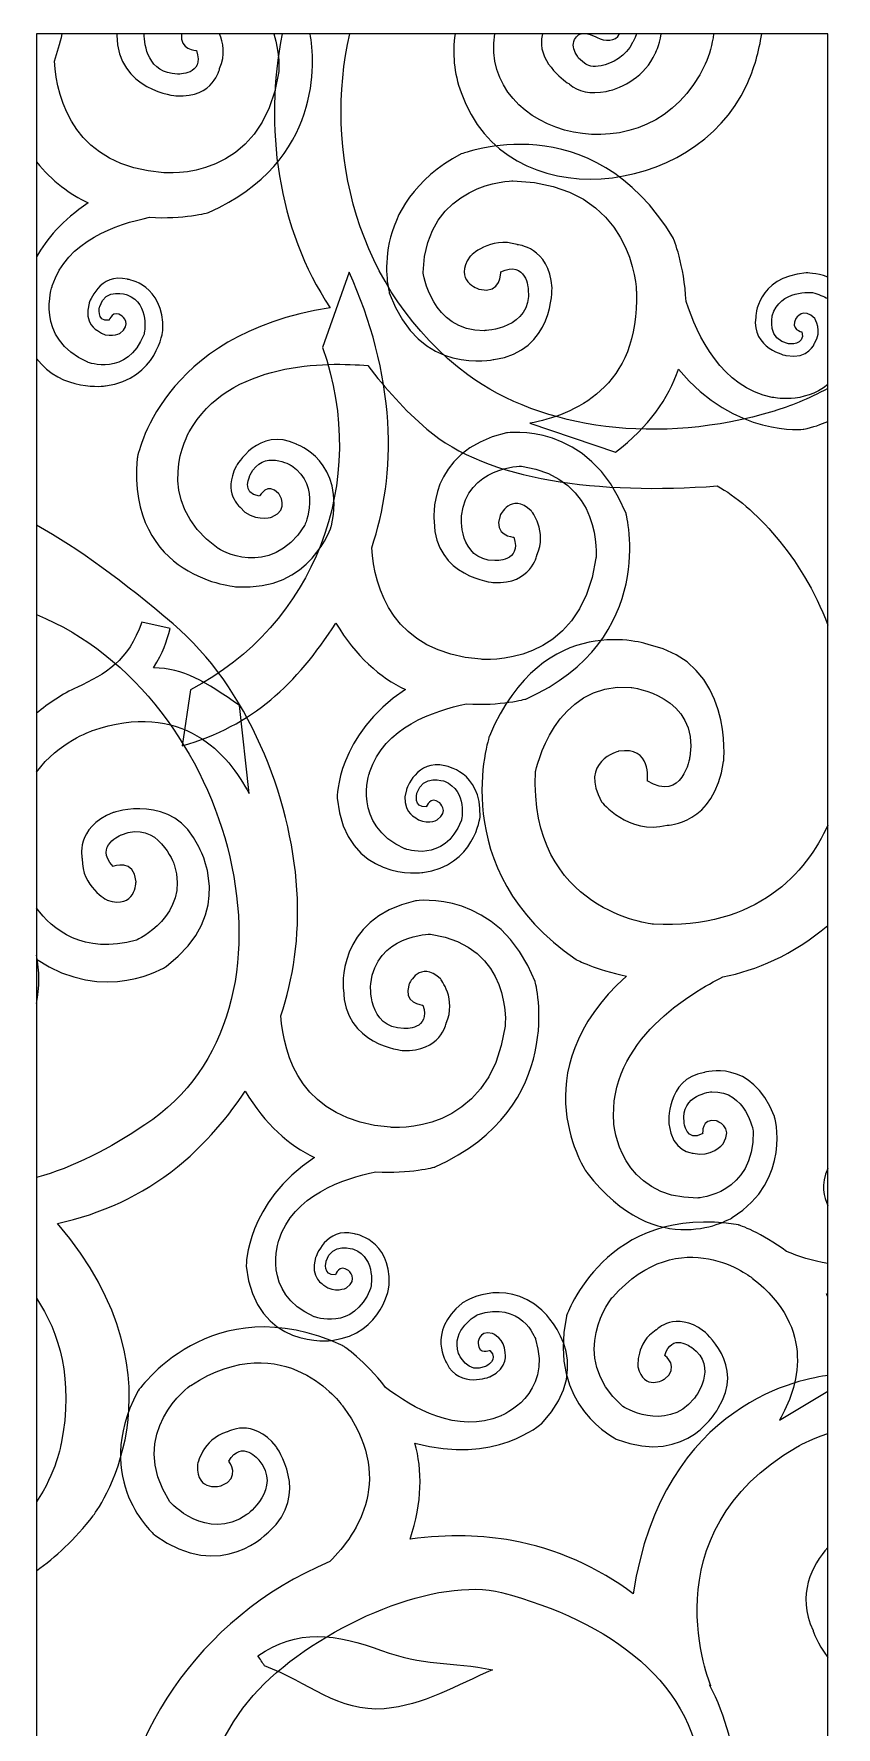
# Model space of a CAD drawing. Header units: centimetres. Extents: x -13.3 to -8.2, y -8.8 to 8.8.
# Drawn here: x -13.27 to -8.17, y -1.97 to 8.82 of the extents above; entities that cross this region are included whole.
import ezdxf

# ---------------------------------------------------------------- set-up
doc = ezdxf.new("R2010")
doc.units = ezdxf.units.CM
doc.header["$MEASUREMENT"] = 0
doc.layers.add('layer 1', color=7, linetype='Continuous')

msp = doc.modelspace()

# ---------------------------------------------------------------- linework, layer by layer
at = {"layer": 'layer 1', "color": 250}
for points, knots in [([(-13.09335, 8.82076), (-13.10764, 8.76066), (-13.12428, 8.70257), (-13.14289, 8.6464), (-13.14289, 8.6464), (-13.12472, 8.3917), (-13.0132, 7.97849), (-12.44618, 7.9357), (-12.44618, 7.9357), (-12.44618, 7.9357), (-11.81515, 7.87192), (-11.71518, 8.58045), (-11.71518, 8.58045), (-11.71518, 8.58045), (-11.70391, 8.69328), (-11.74673, 8.82076), (-11.74673, 8.82076), (-11.74673, 8.82076), (-11.51468, 8.82076), (-11.51468, 8.82076), (-11.51468, 8.82076), (-11.48495, 8.65001), (-11.42885, 8.01277), (-12.16105, 7.68294), (-12.16105, 7.68294), (-12.16105, 7.68294), (-12.324, 7.63801), (-12.53867, 7.6521), (-12.53867, 7.6521), (-12.7467, 7.60818), (-13.06438, 7.50412), (-13.15667, 7.21456), (-13.15667, 7.21456), (-13.15667, 7.21456), (-13.27391, 6.87964), (-12.93121, 6.72856), (-12.93121, 6.72856), (-12.93121, 6.72856), (-12.68179, 6.63203), (-12.57232, 6.90757), (-12.57232, 6.90757), (-12.57232, 6.90757), (-12.52859, 7.09803), (-12.68011, 7.15882), (-12.68011, 7.15882), (-12.68011, 7.15882), (-12.81962, 7.20683), (-12.85485, 7.08278), (-12.85485, 7.08278), (-12.85485, 7.08278), (-12.8807, 6.98693), (-12.79465, 6.99656), (-12.79465, 6.99656), (-12.79465, 6.99656), (-12.77201, 7.06726), (-12.71273, 7.02309), (-12.71273, 7.02309), (-12.71273, 7.02309), (-12.6458, 6.96909), (-12.72591, 6.91264), (-12.72591, 6.91264), (-12.72591, 6.91264), (-12.80384, 6.87421), (-12.86941, 6.9307), (-12.86941, 6.9307), (-12.86941, 6.9307), (-12.9608, 6.97452), (-12.92218, 7.10508), (-12.92218, 7.10508), (-12.92218, 7.10508), (-12.85574, 7.30369), (-12.6773, 7.25685), (-12.6773, 7.25685), (-12.6773, 7.25685), (-12.44383, 7.22623), (-12.45264, 6.9326), (-12.45264, 6.9326), (-12.45264, 6.9326), (-12.48657, 6.62235), (-12.81823, 6.57772), (-12.81823, 6.57772), (-12.81823, 6.57772), (-13.09689, 6.53905), (-13.25777, 6.75302), (-13.25777, 6.75302), (-13.25777, 6.75302), (-13.25777, 7.39957), (-13.25777, 7.39957), (-13.25777, 7.39957), (-13.19403, 7.51223), (-13.09197, 7.63576), (-12.92847, 7.74321), (-12.92847, 7.74321), (-13.04415, 7.79812), (-13.15681, 7.88287), (-13.25777, 8.00516), (-13.25777, 8.00516), (-13.25777, 8.00516), (-13.25777, 8.82076), (-13.25777, 8.82076), (-13.25777, 8.82076), (-13.25777, 8.82076), (-13.09335, 8.82076), (-13.09335, 8.82076)], [0, 0, 0, 0, 0.03703704, 0.03703704, 0.03703704, 0.03703704, 0.07407407, 0.07407407, 0.07407407, 0.07407407, 0.11111111, 0.11111111, 0.11111111, 0.11111111, 0.14814815, 0.14814815, 0.14814815, 0.14814815, 0.18518519, 0.18518519, 0.18518519, 0.18518519, 0.22222222, 0.22222222, 0.22222222, 0.22222222, 0.25925926, 0.25925926, 0.25925926, 0.25925926, 0.2962963, 0.2962963, 0.2962963, 0.2962963, 0.33333333, 0.33333333, 0.33333333, 0.33333333, 0.37037037, 0.37037037, 0.37037037, 0.37037037, 0.40740741, 0.40740741, 0.40740741, 0.40740741, 0.44444444, 0.44444444, 0.44444444, 0.44444444, 0.48148148, 0.48148148, 0.48148148, 0.48148148, 0.51851852, 0.51851852, 0.51851852, 0.51851852, 0.55555556, 0.55555556, 0.55555556, 0.55555556, 0.59259259, 0.59259259, 0.59259259, 0.59259259, 0.62962963, 0.62962963, 0.62962963, 0.62962963, 0.66666667, 0.66666667, 0.66666667, 0.66666667, 0.7037037, 0.7037037, 0.7037037, 0.7037037, 0.74074074, 0.74074074, 0.74074074, 0.74074074, 0.77777778, 0.77777778, 0.77777778, 0.77777778, 0.81481481, 0.81481481, 0.81481481, 0.81481481, 0.85185185, 0.85185185, 0.85185185, 0.85185185, 0.88888889, 0.88888889, 0.88888889, 0.88888889, 0.92592593, 0.92592593, 0.92592593, 0.92592593, 1, 1, 1, 1]), ([(-12.57165, 8.82076), (-12.57027, 8.74924), (-12.54815, 8.56775), (-12.35953, 8.5646), (-12.35953, 8.5646), (-12.35953, 8.5646), (-12.18513, 8.55529), (-12.23852, 8.71397), (-12.23852, 8.71397), (-12.23852, 8.71397), (-12.35143, 8.72093), (-12.33416, 8.82076), (-12.33416, 8.82076), (-12.33416, 8.82076), (-12.09208, 8.82076), (-12.09208, 8.82076), (-12.09208, 8.82076), (-12.06939, 8.76831), (-12.05071, 8.68729), (-12.09103, 8.59958), (-12.09103, 8.59958), (-12.09103, 8.59958), (-12.12499, 8.41349), (-12.36672, 8.42508), (-12.36672, 8.42508), (-12.36672, 8.42508), (-12.74205, 8.45823), (-12.7452, 8.81311), (-12.7452, 8.81311), (-12.7452, 8.81311), (-12.74553, 8.81578), (-12.74589, 8.82076), (-12.74589, 8.82076), (-12.74589, 8.82076), (-12.57165, 8.82076), (-12.57165, 8.82076)], [0, 0, 0, 0, 0.1, 0.1, 0.1, 0.1, 0.2, 0.2, 0.2, 0.2, 0.3, 0.3, 0.3, 0.3, 0.4, 0.4, 0.4, 0.4, 0.5, 0.5, 0.5, 0.5, 0.6, 0.6, 0.6, 0.6, 0.7, 0.7, 0.7, 0.7, 0.8, 0.8, 0.8, 0.8, 1, 1, 1, 1]), ([(-8.2175, 5.05349), (-8.38579, 5.49535), (-8.69184, 5.81324), (-8.92266, 5.94053), (-8.92266, 5.94053), (-9.67489, 5.88583), (-10.38256, 5.97092), (-10.77164, 6.30212), (-10.77164, 6.30212), (-10.91246, 6.42245), (-11.03429, 6.56044), (-11.14835, 6.70731), (-11.14835, 6.70731), (-11.4023, 6.72977), (-12.03573, 6.73822), (-12.28488, 6.28492), (-12.28488, 6.28492), (-12.28488, 6.28492), (-12.5365, 5.85264), (-12.10025, 5.54199), (-12.10025, 5.54199), (-12.10025, 5.54199), (-11.7768, 5.33474), (-11.55006, 5.68766), (-11.55006, 5.68766), (-11.55006, 5.68766), (-11.4384, 5.94019), (-11.63378, 6.07014), (-11.63378, 6.07014), (-11.63378, 6.07014), (-11.81494, 6.17916), (-11.89597, 6.01215), (-11.89597, 6.01215), (-11.89597, 6.01215), (-11.96045, 5.88928), (-11.8365, 5.87615), (-11.8365, 5.87615), (-11.8365, 5.87615), (-11.78546, 5.97), (-11.71612, 5.8918), (-11.71612, 5.8918), (-11.71612, 5.8918), (-11.63683, 5.79301), (-11.76117, 5.74074), (-11.76117, 5.74074), (-11.76117, 5.74074), (-11.884, 5.70752), (-11.96043, 5.80473), (-11.96043, 5.80473), (-11.96043, 5.80473), (-12.07485, 5.89619), (-11.98577, 6.06582), (-11.98577, 6.06582), (-11.98577, 6.06582), (-11.83964, 6.32402), (-11.60209, 6.20646), (-11.60209, 6.20646), (-11.60209, 6.20646), (-11.28644, 6.09603), (-11.37931, 5.68573), (-11.37931, 5.68573), (-11.37931, 5.68573), (-11.50768, 5.26585), (-11.9814, 5.29777), (-11.9814, 5.29777), (-11.9814, 5.29777), (-12.68308, 5.34668), (-12.61553, 6.11817), (-12.61553, 6.11817), (-12.61553, 6.11817), (-12.47631, 6.90867), (-11.38771, 7.07582), (-11.38771, 7.07582), (-11.72309, 7.57929), (-11.81096, 8.23241), (-11.692, 8.82076), (-11.692, 8.82076), (-11.692, 8.82076), (-11.26147, 8.82076), (-11.26147, 8.82076), (-11.26147, 8.82076), (-11.4314, 8.09373), (-11.22914, 7.18679), (-10.51176, 6.64831), (-10.51176, 6.64831), (-10.03566, 6.30153), (-9.29404, 6.1962), (-8.56079, 6.41698), (-8.56079, 6.41698), (-8.46269, 6.44589), (-8.34495, 6.49432), (-8.2175, 6.56197), (-8.2175, 6.56197), (-8.2175, 6.56197), (-8.2175, 5.05349), (-8.2175, 5.05349)], [0, 0, 0, 0, 0.04, 0.04, 0.04, 0.04, 0.08, 0.08, 0.08, 0.08, 0.12, 0.12, 0.12, 0.12, 0.16, 0.16, 0.16, 0.16, 0.2, 0.2, 0.2, 0.2, 0.24, 0.24, 0.24, 0.24, 0.28, 0.28, 0.28, 0.28, 0.32, 0.32, 0.32, 0.32, 0.36, 0.36, 0.36, 0.36, 0.4, 0.4, 0.4, 0.4, 0.44, 0.44, 0.44, 0.44, 0.48, 0.48, 0.48, 0.48, 0.52, 0.52, 0.52, 0.52, 0.56, 0.56, 0.56, 0.56, 0.6, 0.6, 0.6, 0.6, 0.64, 0.64, 0.64, 0.64, 0.68, 0.68, 0.68, 0.68, 0.72, 0.72, 0.72, 0.72, 0.76, 0.76, 0.76, 0.76, 0.8, 0.8, 0.8, 0.8, 0.84, 0.84, 0.84, 0.84, 0.88, 0.88, 0.88, 0.88, 0.92, 0.92, 0.92, 0.92, 1, 1, 1, 1]), ([(-8.63946, 8.82076), (-8.65568, 8.71002), (-8.68759, 8.5993), (-8.73671, 8.49111), (-8.73671, 8.49111), (-9.0629, 7.7777), (-10.26907, 7.63677), (-10.55366, 8.44701), (-10.55366, 8.44701), (-10.59967, 8.57102), (-10.6098, 8.69885), (-10.59163, 8.82076), (-10.59163, 8.82076), (-10.59163, 8.82076), (-10.3386, 8.82076), (-10.3386, 8.82076), (-10.3386, 8.82076), (-10.44492, 8.16769), (-9.34595, 7.86833), (-8.99979, 8.62744), (-8.99979, 8.62744), (-8.97212, 8.68836), (-8.95438, 8.75348), (-8.94547, 8.82076), (-8.94547, 8.82076), (-8.94547, 8.82076), (-8.63946, 8.82076), (-8.63946, 8.82076)], [0, 0, 0, 0, 0.125, 0.125, 0.125, 0.125, 0.25, 0.25, 0.25, 0.25, 0.375, 0.375, 0.375, 0.375, 0.5, 0.5, 0.5, 0.5, 0.625, 0.625, 0.625, 0.625, 0.75, 0.75, 0.75, 0.75, 1, 1, 1, 1]), ([(-9.27861, 8.82076), (-9.2921, 8.74204), (-9.31754, 8.6954), (-9.31754, 8.6954), (-9.31754, 8.6954), (-9.3826, 8.55146), (-9.52104, 8.47662), (-9.63039, 8.45415), (-9.63039, 8.45415), (-9.72872, 8.43441), (-9.81178, 8.45135), (-9.86252, 8.50052), (-9.86252, 8.50052), (-9.88525, 8.51197), (-10.05286, 8.63013), (-10.04244, 8.77921), (-10.04244, 8.77921), (-10.04139, 8.79359), (-10.03894, 8.80743), (-10.03512, 8.82076), (-10.03512, 8.82076), (-10.03512, 8.82076), (-9.78876, 8.82076), (-9.78876, 8.82076), (-9.78876, 8.82076), (-9.8123, 8.81515), (-9.83134, 8.79734), (-9.83803, 8.75851), (-9.83803, 8.75851), (-9.84406, 8.73189), (-9.82594, 8.6987), (-9.80532, 8.66659), (-9.80532, 8.66659), (-9.80532, 8.66659), (-9.7673, 8.63416), (-9.7673, 8.63416), (-9.7673, 8.63416), (-9.74816, 8.61634), (-9.71465, 8.60683), (-9.66173, 8.61752), (-9.66173, 8.61752), (-9.59427, 8.63126), (-9.50108, 8.679), (-9.46247, 8.76475), (-9.46247, 8.76475), (-9.46247, 8.76475), (-9.44882, 8.78594), (-9.43704, 8.82076), (-9.43704, 8.82076), (-9.43704, 8.82076), (-9.27861, 8.82076), (-9.27861, 8.82076)], [0, 0, 0, 0, 0.07142857, 0.07142857, 0.07142857, 0.07142857, 0.14285714, 0.14285714, 0.14285714, 0.14285714, 0.21428571, 0.21428571, 0.21428571, 0.21428571, 0.28571429, 0.28571429, 0.28571429, 0.28571429, 0.35714286, 0.35714286, 0.35714286, 0.35714286, 0.42857143, 0.42857143, 0.42857143, 0.42857143, 0.5, 0.5, 0.5, 0.5, 0.57142857, 0.57142857, 0.57142857, 0.57142857, 0.64285714, 0.64285714, 0.64285714, 0.64285714, 0.71428571, 0.71428571, 0.71428571, 0.71428571, 0.78571429, 0.78571429, 0.78571429, 0.78571429, 0.85714286, 0.85714286, 0.85714286, 0.85714286, 1, 1, 1, 1]), ([(-9.54413, 8.82076), (-9.56654, 8.76906), (-9.64091, 8.7729), (-9.68625, 8.7977), (-9.68625, 8.7977), (-9.7042, 8.80721), (-9.72666, 8.8167), (-9.74884, 8.82076), (-9.74884, 8.82076), (-9.74884, 8.82076), (-9.54413, 8.82076), (-9.54413, 8.82076)], [0, 0, 0, 0, 0.25, 0.25, 0.25, 0.25, 0.5, 0.5, 0.5, 0.5, 1, 1, 1, 1]), ([(-10.11527, 6.33956), (-9.84337, 6.39111), (-9.41254, 6.56308), (-9.43771, 7.17887), (-9.43771, 7.17887), (-9.43771, 7.17887), (-9.44831, 7.86621), (-10.22362, 7.88482), (-10.22362, 7.88482), (-10.22362, 7.88482), (-10.77825, 7.87572), (-10.79527, 7.3006), (-10.79527, 7.3006), (-10.79527, 7.3006), (-10.74625, 6.92619), (-10.40555, 6.92964), (-10.40555, 6.92964), (-10.40555, 6.92964), (-10.10032, 6.93967), (-10.12563, 7.19315), (-10.12563, 7.19315), (-10.12563, 7.19315), (-10.13751, 7.38207), (-10.30162, 7.30465), (-10.30162, 7.30465), (-10.30162, 7.30465), (-10.2936, 7.15827), (-10.43839, 7.19351), (-10.43839, 7.19351), (-10.43839, 7.19351), (-10.60952, 7.24702), (-10.49597, 7.40387), (-10.49597, 7.40387), (-10.49597, 7.40387), (-10.36809, 7.5335), (-10.197, 7.47781), (-10.197, 7.47781), (-10.197, 7.47781), (-9.9924, 7.46463), (-9.97452, 7.20294), (-9.97452, 7.20294), (-9.97452, 7.20294), (-9.96306, 6.79472), (-10.34471, 6.74674), (-10.34471, 6.74674), (-10.34471, 6.74674), (-10.81891, 6.63193), (-11.01112, 7.17086), (-11.01112, 7.17086), (-11.01112, 7.17086), (-11.16302, 7.7296), (-10.5527, 8.05548), (-10.5527, 8.05548), (-10.5527, 8.05548), (-9.72061, 8.3849), (-9.20142, 7.51757), (-9.20142, 7.51757), (-9.20142, 7.51757), (-9.13258, 7.34779), (-9.12078, 7.11492), (-9.12078, 7.11492), (-9.04737, 6.89649), (-8.89544, 6.56757), (-8.57212, 6.50459), (-8.57212, 6.50459), (-8.57212, 6.50459), (-8.37203, 6.45978), (-8.2175, 6.58659), (-8.2175, 6.58659), (-8.2175, 6.58659), (-8.2175, 6.35198), (-8.2175, 6.35198), (-8.2175, 6.35198), (-8.26199, 6.33205), (-8.31272, 6.31509), (-8.37077, 6.30214), (-8.37077, 6.30214), (-8.37077, 6.30214), (-8.80482, 6.24827), (-9.1699, 6.68384), (-9.1699, 6.68384), (-9.23197, 6.50086), (-9.35701, 6.31693), (-9.57041, 6.15465), (-9.57041, 6.15465), (-9.57041, 6.15465), (-10.11527, 6.33956), (-10.11527, 6.33956)], [0, 0, 0, 0, 0.04347826, 0.04347826, 0.04347826, 0.04347826, 0.08695652, 0.08695652, 0.08695652, 0.08695652, 0.13043478, 0.13043478, 0.13043478, 0.13043478, 0.17391304, 0.17391304, 0.17391304, 0.17391304, 0.2173913, 0.2173913, 0.2173913, 0.2173913, 0.26086957, 0.26086957, 0.26086957, 0.26086957, 0.30434783, 0.30434783, 0.30434783, 0.30434783, 0.34782609, 0.34782609, 0.34782609, 0.34782609, 0.39130435, 0.39130435, 0.39130435, 0.39130435, 0.43478261, 0.43478261, 0.43478261, 0.43478261, 0.47826087, 0.47826087, 0.47826087, 0.47826087, 0.52173913, 0.52173913, 0.52173913, 0.52173913, 0.56521739, 0.56521739, 0.56521739, 0.56521739, 0.60869565, 0.60869565, 0.60869565, 0.60869565, 0.65217391, 0.65217391, 0.65217391, 0.65217391, 0.69565217, 0.69565217, 0.69565217, 0.69565217, 0.73913043, 0.73913043, 0.73913043, 0.73913043, 0.7826087, 0.7826087, 0.7826087, 0.7826087, 0.82608696, 0.82608696, 0.82608696, 0.82608696, 0.86956522, 0.86956522, 0.86956522, 0.86956522, 0.91304348, 0.91304348, 0.91304348, 0.91304348, 1, 1, 1, 1]), ([(-12.27708, 4.64136), (-11.4874, 5.05313), (-11.13433, 5.96612), (-11.43524, 6.82288), (-11.43524, 6.82288), (-11.43524, 6.82288), (-11.26737, 7.30285), (-11.26737, 7.30285), (-11.26737, 7.30285), (-11.12489, 6.99509), (-11.04057, 6.65918), (-11.02092, 6.34951), (-11.02092, 6.34951), (-11.00211, 6.04443), (-11.04565, 5.77905), (-11.1227, 5.54644), (-11.1227, 5.54644), (-11.10453, 5.29174), (-10.993, 4.87853), (-10.42598, 4.83574), (-10.42598, 4.83574), (-10.42598, 4.83574), (-9.79495, 4.77196), (-9.69499, 5.48049), (-9.69499, 5.48049), (-9.69499, 5.48049), (-9.64401, 5.98974), (-10.16925, 6.06683), (-10.16925, 6.06683), (-10.16925, 6.06683), (-10.51761, 6.06195), (-10.55089, 5.74935), (-10.55089, 5.74935), (-10.55089, 5.74935), (-10.57434, 5.46856), (-10.33933, 5.46465), (-10.33933, 5.46465), (-10.33933, 5.46465), (-10.16493, 5.45533), (-10.21833, 5.61401), (-10.21833, 5.61401), (-10.21833, 5.61401), (-10.35333, 5.62231), (-10.30556, 5.75123), (-10.30556, 5.75123), (-10.30556, 5.75123), (-10.23822, 5.90234), (-10.10662, 5.7815), (-10.10662, 5.7815), (-10.10662, 5.7815), (-10.0015, 5.65045), (-10.07083, 5.49962), (-10.07083, 5.49962), (-10.07083, 5.49962), (-10.10479, 5.31353), (-10.34652, 5.32512), (-10.34652, 5.32512), (-10.34652, 5.32512), (-10.72185, 5.35827), (-10.72501, 5.71316), (-10.72501, 5.71316), (-10.72501, 5.71316), (-10.77952, 6.16001), (-10.26507, 6.27852), (-10.26507, 6.27852), (-10.26507, 6.27852), (-9.73678, 6.35798), (-9.5034, 5.76381), (-9.5034, 5.76381), (-9.5034, 5.76381), (-9.29048, 4.96604), (-10.14085, 4.58298), (-10.14085, 4.58298), (-10.14085, 4.58298), (-10.30381, 4.53805), (-10.51847, 4.55214), (-10.51847, 4.55214), (-10.7265, 4.50822), (-11.04418, 4.40416), (-11.13647, 4.1146), (-11.13647, 4.1146), (-11.13647, 4.1146), (-11.25371, 3.77968), (-10.91102, 3.6286), (-10.91102, 3.6286), (-10.91102, 3.6286), (-10.66159, 3.53207), (-10.55212, 3.80761), (-10.55212, 3.80761), (-10.55212, 3.80761), (-10.50839, 3.99807), (-10.65991, 4.05886), (-10.65991, 4.05886), (-10.65991, 4.05886), (-10.79942, 4.10687), (-10.83465, 3.98283), (-10.83465, 3.98283), (-10.83465, 3.98283), (-10.8605, 3.88697), (-10.77446, 3.8966), (-10.77446, 3.8966), (-10.77446, 3.8966), (-10.75181, 3.9673), (-10.69253, 3.92313), (-10.69253, 3.92313), (-10.69253, 3.92313), (-10.6256, 3.86913), (-10.70571, 3.81268), (-10.70571, 3.81268), (-10.70571, 3.81268), (-10.78364, 3.77425), (-10.84921, 3.83074), (-10.84921, 3.83074), (-10.84921, 3.83074), (-10.94061, 3.87456), (-10.90198, 4.00512), (-10.90198, 4.00512), (-10.90198, 4.00512), (-10.83555, 4.20373), (-10.6571, 4.15689), (-10.6571, 4.15689), (-10.6571, 4.15689), (-10.42364, 4.12628), (-10.43245, 3.83265), (-10.43245, 3.83265), (-10.43245, 3.83265), (-10.46637, 3.52239), (-10.79804, 3.47776), (-10.79804, 3.47776), (-10.79804, 3.47776), (-11.28732, 3.40975), (-11.34353, 3.95172), (-11.34353, 3.95172), (-11.34353, 3.95172), (-11.34648, 4.35526), (-10.90828, 4.64325), (-10.90828, 4.64325), (-11.06932, 4.71971), (-11.22451, 4.85396), (-11.35042, 5.06688), (-11.35042, 5.06688), (-11.60499, 4.67572), (-11.87667, 4.41498), (-12.32871, 4.28482), (-12.32871, 4.28482), (-12.32871, 4.28482), (-12.27708, 4.64136), (-12.27708, 4.64136)], [0, 0, 0, 0, 0.02631579, 0.02631579, 0.02631579, 0.02631579, 0.05263158, 0.05263158, 0.05263158, 0.05263158, 0.07894737, 0.07894737, 0.07894737, 0.07894737, 0.10526316, 0.10526316, 0.10526316, 0.10526316, 0.13157895, 0.13157895, 0.13157895, 0.13157895, 0.15789474, 0.15789474, 0.15789474, 0.15789474, 0.18421053, 0.18421053, 0.18421053, 0.18421053, 0.21052632, 0.21052632, 0.21052632, 0.21052632, 0.23684211, 0.23684211, 0.23684211, 0.23684211, 0.26315789, 0.26315789, 0.26315789, 0.26315789, 0.28947368, 0.28947368, 0.28947368, 0.28947368, 0.31578947, 0.31578947, 0.31578947, 0.31578947, 0.34210526, 0.34210526, 0.34210526, 0.34210526, 0.36842105, 0.36842105, 0.36842105, 0.36842105, 0.39473684, 0.39473684, 0.39473684, 0.39473684, 0.42105263, 0.42105263, 0.42105263, 0.42105263, 0.44736842, 0.44736842, 0.44736842, 0.44736842, 0.47368421, 0.47368421, 0.47368421, 0.47368421, 0.5, 0.5, 0.5, 0.5, 0.52631579, 0.52631579, 0.52631579, 0.52631579, 0.55263158, 0.55263158, 0.55263158, 0.55263158, 0.57894737, 0.57894737, 0.57894737, 0.57894737, 0.60526316, 0.60526316, 0.60526316, 0.60526316, 0.63157895, 0.63157895, 0.63157895, 0.63157895, 0.65789474, 0.65789474, 0.65789474, 0.65789474, 0.68421053, 0.68421053, 0.68421053, 0.68421053, 0.71052632, 0.71052632, 0.71052632, 0.71052632, 0.73684211, 0.73684211, 0.73684211, 0.73684211, 0.76315789, 0.76315789, 0.76315789, 0.76315789, 0.78947368, 0.78947368, 0.78947368, 0.78947368, 0.81578947, 0.81578947, 0.81578947, 0.81578947, 0.84210526, 0.84210526, 0.84210526, 0.84210526, 0.86842105, 0.86842105, 0.86842105, 0.86842105, 0.89473684, 0.89473684, 0.89473684, 0.89473684, 0.92105263, 0.92105263, 0.92105263, 0.92105263, 0.94736842, 0.94736842, 0.94736842, 0.94736842, 1, 1, 1, 1]), ([(-8.2175, 7.13366), (-8.24484, 7.14888), (-8.27706, 7.16204), (-8.31504, 7.17222), (-8.31504, 7.17222), (-8.31504, 7.17222), (-8.52558, 7.19538), (-8.57199, 7.02463), (-8.57199, 7.02463), (-8.57199, 7.02463), (-8.60614, 6.86841), (-8.46818, 6.84606), (-8.46818, 6.84606), (-8.46818, 6.84606), (-8.36174, 6.83027), (-8.38291, 6.9217), (-8.38291, 6.9217), (-8.38291, 6.9217), (-8.46187, 6.93719), (-8.42176, 7.00655), (-8.42176, 7.00655), (-8.42176, 7.00655), (-8.37204, 7.0854), (-8.3012, 7.00624), (-8.3012, 7.00624), (-8.3012, 7.00624), (-8.25005, 6.92718), (-8.30263, 6.84949), (-8.30263, 6.84949), (-8.30263, 6.84949), (-8.33831, 6.7456), (-8.48373, 6.77078), (-8.48373, 6.77078), (-8.48373, 6.77078), (-8.70588, 6.81735), (-8.67787, 7.01533), (-8.67787, 7.01533), (-8.67787, 7.01533), (-8.67424, 7.27051), (-8.35703, 7.29791), (-8.35703, 7.29791), (-8.35703, 7.29791), (-8.29525, 7.29833), (-8.2175, 7.27142), (-8.2175, 7.27142), (-8.2175, 7.27142), (-8.2175, 7.13366), (-8.2175, 7.13366)], [0, 0, 0, 0, 0.07692308, 0.07692308, 0.07692308, 0.07692308, 0.15384615, 0.15384615, 0.15384615, 0.15384615, 0.23076923, 0.23076923, 0.23076923, 0.23076923, 0.30769231, 0.30769231, 0.30769231, 0.30769231, 0.38461538, 0.38461538, 0.38461538, 0.38461538, 0.46153846, 0.46153846, 0.46153846, 0.46153846, 0.53846154, 0.53846154, 0.53846154, 0.53846154, 0.61538462, 0.61538462, 0.61538462, 0.61538462, 0.69230769, 0.69230769, 0.69230769, 0.69230769, 0.76923077, 0.76923077, 0.76923077, 0.76923077, 0.84615385, 0.84615385, 0.84615385, 0.84615385, 1, 1, 1, 1]), ([(-13.25777, -0.53267), (-13.13168, -0.34739), (-13.09982, -0.16116), (-13.09982, -0.16116), (-13.09982, -0.16116), (-13.01991, 0.24771), (-13.11189, 0.54888), (-13.25777, 0.76557), (-13.25777, 0.76557), (-13.25777, 0.76557), (-13.25777, 1.53341), (-13.25777, 1.53341), (-13.25777, 1.53341), (-13.02298, 1.5997), (-12.78781, 1.71858), (-12.56736, 1.86963), (-12.56736, 1.86963), (-11.46075, 2.59479), (-12.00211, 4.61227), (-13.25777, 5.12131), (-13.25777, 5.12131), (-13.25777, 5.12131), (-13.25777, 5.68978), (-13.25777, 5.68978), (-13.25777, 5.68978), (-12.98817, 5.54215), (-12.70528, 5.33026), (-12.38624, 5.06095), (-12.38624, 5.06095), (-11.91466, 4.65857), (-11.63693, 3.96457), (-11.59906, 3.36799), (-11.59906, 3.36799), (-11.58025, 3.06291), (-11.62379, 2.79753), (-11.70084, 2.56491), (-11.70084, 2.56491), (-11.68267, 2.31022), (-11.57114, 1.89701), (-11.00412, 1.85422), (-11.00412, 1.85422), (-11.00412, 1.85422), (-10.37309, 1.79044), (-10.27313, 2.49897), (-10.27313, 2.49897), (-10.27313, 2.49897), (-10.22216, 3.00822), (-10.74739, 3.08531), (-10.74739, 3.08531), (-10.74739, 3.08531), (-11.09575, 3.08043), (-11.12903, 2.76783), (-11.12903, 2.76783), (-11.12903, 2.76783), (-11.15248, 2.48703), (-10.91747, 2.48312), (-10.91747, 2.48312), (-10.91747, 2.48312), (-10.74308, 2.47381), (-10.79647, 2.63249), (-10.79647, 2.63249), (-10.79647, 2.63249), (-10.93147, 2.64079), (-10.8837, 2.76971), (-10.8837, 2.76971), (-10.8837, 2.76971), (-10.81636, 2.92081), (-10.68476, 2.79998), (-10.68476, 2.79998), (-10.68476, 2.79998), (-10.57964, 2.66893), (-10.64897, 2.51809), (-10.64897, 2.51809), (-10.64897, 2.51809), (-10.68293, 2.332), (-10.92466, 2.3436), (-10.92466, 2.3436), (-10.92466, 2.3436), (-11.29999, 2.37675), (-11.30315, 2.73163), (-11.30315, 2.73163), (-11.30315, 2.73163), (-11.35766, 3.17848), (-10.84321, 3.297), (-10.84321, 3.297), (-10.84321, 3.297), (-10.31492, 3.37645), (-10.08154, 2.78229), (-10.08154, 2.78229), (-10.08154, 2.78229), (-9.86863, 1.98452), (-10.719, 1.60146), (-10.719, 1.60146), (-10.719, 1.60146), (-10.88195, 1.55653), (-11.09662, 1.57062), (-11.09662, 1.57062), (-11.30464, 1.5267), (-11.62232, 1.42264), (-11.71461, 1.13308), (-11.71461, 1.13308), (-11.71461, 1.13308), (-11.83185, 0.79816), (-11.48916, 0.64708), (-11.48916, 0.64708), (-11.48916, 0.64708), (-11.23974, 0.55054), (-11.13027, 0.82609), (-11.13027, 0.82609), (-11.13027, 0.82609), (-11.08653, 1.01655), (-11.23805, 1.07734), (-11.23805, 1.07734), (-11.23805, 1.07734), (-11.37756, 1.12534), (-11.41279, 1.0013), (-11.41279, 1.0013), (-11.41279, 1.0013), (-11.43865, 0.90545), (-11.3526, 0.91507), (-11.3526, 0.91507), (-11.3526, 0.91507), (-11.32995, 0.98577), (-11.27068, 0.9416), (-11.27068, 0.9416), (-11.27068, 0.9416), (-11.20374, 0.88761), (-11.28385, 0.83115), (-11.28385, 0.83115), (-11.28385, 0.83115), (-11.36178, 0.79273), (-11.42735, 0.84922), (-11.42735, 0.84922), (-11.42735, 0.84922), (-11.51875, 0.89303), (-11.48012, 1.0236), (-11.48012, 1.0236), (-11.48012, 1.0236), (-11.41369, 1.22221), (-11.23524, 1.17537), (-11.23524, 1.17537), (-11.23524, 1.17537), (-11.00178, 1.14475), (-11.01059, 0.85112), (-11.01059, 0.85112), (-11.01059, 0.85112), (-11.04452, 0.54087), (-11.37618, 0.49624), (-11.37618, 0.49624), (-11.37618, 0.49624), (-11.86546, 0.42823), (-11.92168, 0.9702), (-11.92168, 0.9702), (-11.92168, 0.9702), (-11.92463, 1.37374), (-11.48642, 1.66173), (-11.48642, 1.66173), (-11.64747, 1.73818), (-11.80266, 1.87244), (-11.92856, 2.08536), (-11.92856, 2.08536), (-12.06359, 1.87789), (-12.21929, 1.71536), (-12.36019, 1.60205), (-12.36019, 1.60205), (-12.58525, 1.42086), (-12.84935, 1.30023), (-13.12286, 1.24176), (-13.12286, 1.24176), (-12.25061, 0.21422), (-12.89603, -0.62027), (-12.89603, -0.62027), (-12.89603, -0.62027), (-13.01508, -0.77284), (-13.13687, -0.8871), (-13.25777, -0.97149), (-13.25777, -0.97149), (-13.25777, -0.97149), (-13.25777, -0.53267), (-13.25777, -0.53267)], [0, 0, 0, 0, 0.02173913, 0.02173913, 0.02173913, 0.02173913, 0.04347826, 0.04347826, 0.04347826, 0.04347826, 0.06521739, 0.06521739, 0.06521739, 0.06521739, 0.08695652, 0.08695652, 0.08695652, 0.08695652, 0.10869565, 0.10869565, 0.10869565, 0.10869565, 0.13043478, 0.13043478, 0.13043478, 0.13043478, 0.15217391, 0.15217391, 0.15217391, 0.15217391, 0.17391304, 0.17391304, 0.17391304, 0.17391304, 0.19565217, 0.19565217, 0.19565217, 0.19565217, 0.2173913, 0.2173913, 0.2173913, 0.2173913, 0.23913043, 0.23913043, 0.23913043, 0.23913043, 0.26086957, 0.26086957, 0.26086957, 0.26086957, 0.2826087, 0.2826087, 0.2826087, 0.2826087, 0.30434783, 0.30434783, 0.30434783, 0.30434783, 0.32608696, 0.32608696, 0.32608696, 0.32608696, 0.34782609, 0.34782609, 0.34782609, 0.34782609, 0.36956522, 0.36956522, 0.36956522, 0.36956522, 0.39130435, 0.39130435, 0.39130435, 0.39130435, 0.41304348, 0.41304348, 0.41304348, 0.41304348, 0.43478261, 0.43478261, 0.43478261, 0.43478261, 0.45652174, 0.45652174, 0.45652174, 0.45652174, 0.47826087, 0.47826087, 0.47826087, 0.47826087, 0.5, 0.5, 0.5, 0.5, 0.52173913, 0.52173913, 0.52173913, 0.52173913, 0.54347826, 0.54347826, 0.54347826, 0.54347826, 0.56521739, 0.56521739, 0.56521739, 0.56521739, 0.58695652, 0.58695652, 0.58695652, 0.58695652, 0.60869565, 0.60869565, 0.60869565, 0.60869565, 0.63043478, 0.63043478, 0.63043478, 0.63043478, 0.65217391, 0.65217391, 0.65217391, 0.65217391, 0.67391304, 0.67391304, 0.67391304, 0.67391304, 0.69565217, 0.69565217, 0.69565217, 0.69565217, 0.7173913, 0.7173913, 0.7173913, 0.7173913, 0.73913043, 0.73913043, 0.73913043, 0.73913043, 0.76086957, 0.76086957, 0.76086957, 0.76086957, 0.7826087, 0.7826087, 0.7826087, 0.7826087, 0.80434783, 0.80434783, 0.80434783, 0.80434783, 0.82608696, 0.82608696, 0.82608696, 0.82608696, 0.84782609, 0.84782609, 0.84782609, 0.84782609, 0.86956522, 0.86956522, 0.86956522, 0.86956522, 0.89130435, 0.89130435, 0.89130435, 0.89130435, 0.91304348, 0.91304348, 0.91304348, 0.91304348, 0.93478261, 0.93478261, 0.93478261, 0.93478261, 0.95652174, 0.95652174, 0.95652174, 0.95652174, 1, 1, 1, 1]), ([(-11.90358, 3.98089), (-12.03342, 4.2253), (-12.32536, 4.58578), (-12.90602, 4.37922), (-12.90602, 4.37922), (-12.90602, 4.37922), (-13.11458, 4.3109), (-13.25777, 4.11693), (-13.25777, 4.11693), (-13.25777, 4.11693), (-13.25777, 4.49193), (-13.25777, 4.49193), (-13.25777, 4.49193), (-13.18064, 4.55725), (-13.09334, 4.61361), (-12.99718, 4.65845), (-12.99718, 4.65845), (-12.81845, 4.74179), (-12.67131, 4.8257), (-12.58717, 5.07341), (-12.58717, 5.07341), (-12.58717, 5.07341), (-12.40523, 5.03304), (-12.40523, 5.03304), (-12.40523, 5.03304), (-12.43297, 4.94147), (-12.447, 4.8836), (-12.51262, 4.78173), (-12.51262, 4.78173), (-12.31947, 4.77668), (-12.1838, 4.6971), (-11.96555, 4.5414), (-11.96555, 4.5414), (-11.96555, 4.5414), (-11.90358, 3.98089), (-11.90358, 3.98089)], [0, 0, 0, 0, 0.1, 0.1, 0.1, 0.1, 0.2, 0.2, 0.2, 0.2, 0.3, 0.3, 0.3, 0.3, 0.4, 0.4, 0.4, 0.4, 0.5, 0.5, 0.5, 0.5, 0.6, 0.6, 0.6, 0.6, 0.7, 0.7, 0.7, 0.7, 0.8, 0.8, 0.8, 0.8, 1, 1, 1, 1]), ([(-8.2175, 3.13988), (-8.44401, 2.95021), (-8.67454, 2.85373), (-8.88732, 2.81235), (-8.88732, 2.81235), (-9.07389, 2.71935), (-9.62453, 2.40532), (-9.5805, 1.88007), (-9.5805, 1.88007), (-9.5805, 1.88007), (-9.54903, 1.39923), (-9.04574, 1.40345), (-9.04574, 1.40345), (-9.04574, 1.40345), (-8.68624, 1.42487), (-8.69312, 1.82914), (-8.69312, 1.82914), (-8.69312, 1.82914), (-8.73844, 2.08886), (-8.95764, 2.08039), (-8.95764, 2.08039), (-8.95764, 2.08039), (-9.15729, 2.0644), (-9.13403, 1.88675), (-9.13403, 1.88675), (-9.13403, 1.88675), (-9.11865, 1.7547), (-9.0152, 1.81384), (-9.0152, 1.81384), (-9.0152, 1.81384), (-9.02596, 1.91522), (-8.92816, 1.89447), (-8.92816, 1.89447), (-8.92816, 1.89447), (-8.81502, 1.86208), (-8.88522, 1.74858), (-8.88522, 1.74858), (-8.88522, 1.74858), (-8.96496, 1.65822), (-9.07581, 1.68965), (-9.07581, 1.68965), (-9.07581, 1.68965), (-9.21273, 1.69392), (-9.23031, 1.87725), (-9.23031, 1.87725), (-9.23031, 1.87725), (-9.25206, 2.16162), (-9.00467, 2.2041), (-9.00467, 2.2041), (-9.00467, 2.2041), (-8.70114, 2.29755), (-8.55886, 1.92403), (-8.55886, 1.92403), (-8.55886, 1.92403), (-8.43955, 1.52258), (-8.82697, 1.27882), (-8.82697, 1.27882), (-8.82697, 1.27882), (-9.30374, 0.9799), (-9.75245, 1.5657), (-9.75245, 1.5657), (-9.75245, 1.5657), (-10.1889, 2.20044), (-9.50029, 2.8173), (-9.50029, 2.8173), (-9.69653, 2.85911), (-9.82102, 2.92287), (-9.82102, 2.92287), (-9.82102, 2.92287), (-10.66201, 3.49813), (-10.37351, 4.34634), (-10.37351, 4.34634), (-10.37351, 4.34634), (-10.02958, 5.16271), (-9.3614, 4.93044), (-9.3614, 4.93044), (-9.3614, 4.93044), (-8.81595, 4.81535), (-8.88174, 4.18394), (-8.88174, 4.18394), (-8.88174, 4.18394), (-8.94071, 3.77824), (-9.24172, 3.7794), (-9.24172, 3.7794), (-9.24172, 3.7794), (-9.4904, 3.71489), (-9.65879, 3.92871), (-9.65879, 3.92871), (-9.65879, 3.92871), (-9.80477, 4.18405), (-9.55069, 4.24992), (-9.55069, 4.24992), (-9.55069, 4.24992), (-9.33835, 4.28633), (-9.36789, 4.06173), (-9.36789, 4.06173), (-9.36789, 4.06173), (-9.14239, 3.92051), (-9.0978, 4.2128), (-9.0978, 4.2128), (-9.0978, 4.2128), (-9.03099, 4.60307), (-9.47154, 4.6567), (-9.47154, 4.6567), (-9.47154, 4.6567), (-9.96145, 4.69746), (-10.07933, 4.12204), (-10.07933, 4.12204), (-10.07933, 4.12204), (-10.12561, 3.22844), (-9.3285, 3.14749), (-9.3285, 3.14749), (-9.3285, 3.14749), (-8.66166, 3.11488), (-8.35586, 3.47922), (-8.2175, 3.77999), (-8.2175, 3.77999), (-8.2175, 3.77999), (-8.2175, 3.13988), (-8.2175, 3.13988)], [0, 0, 0, 0, 0.03225806, 0.03225806, 0.03225806, 0.03225806, 0.06451613, 0.06451613, 0.06451613, 0.06451613, 0.09677419, 0.09677419, 0.09677419, 0.09677419, 0.12903226, 0.12903226, 0.12903226, 0.12903226, 0.16129032, 0.16129032, 0.16129032, 0.16129032, 0.19354839, 0.19354839, 0.19354839, 0.19354839, 0.22580645, 0.22580645, 0.22580645, 0.22580645, 0.25806452, 0.25806452, 0.25806452, 0.25806452, 0.29032258, 0.29032258, 0.29032258, 0.29032258, 0.32258065, 0.32258065, 0.32258065, 0.32258065, 0.35483871, 0.35483871, 0.35483871, 0.35483871, 0.38709677, 0.38709677, 0.38709677, 0.38709677, 0.41935484, 0.41935484, 0.41935484, 0.41935484, 0.4516129, 0.4516129, 0.4516129, 0.4516129, 0.48387097, 0.48387097, 0.48387097, 0.48387097, 0.51612903, 0.51612903, 0.51612903, 0.51612903, 0.5483871, 0.5483871, 0.5483871, 0.5483871, 0.58064516, 0.58064516, 0.58064516, 0.58064516, 0.61290323, 0.61290323, 0.61290323, 0.61290323, 0.64516129, 0.64516129, 0.64516129, 0.64516129, 0.67741935, 0.67741935, 0.67741935, 0.67741935, 0.70967742, 0.70967742, 0.70967742, 0.70967742, 0.74193548, 0.74193548, 0.74193548, 0.74193548, 0.77419355, 0.77419355, 0.77419355, 0.77419355, 0.80645161, 0.80645161, 0.80645161, 0.80645161, 0.83870968, 0.83870968, 0.83870968, 0.83870968, 0.87096774, 0.87096774, 0.87096774, 0.87096774, 0.90322581, 0.90322581, 0.90322581, 0.90322581, 0.93548387, 0.93548387, 0.93548387, 0.93548387, 1, 1, 1, 1]), ([(-13.25777, 3.2531), (-13.15664, 3.11387), (-12.96008, 2.95193), (-12.61988, 3.04659), (-12.61988, 3.04659), (-12.61988, 3.04659), (-12.27682, 3.20438), (-12.38111, 3.52875), (-12.38111, 3.52875), (-12.38111, 3.52875), (-12.48116, 3.8173), (-12.71575, 3.71798), (-12.71575, 3.71798), (-12.71575, 3.71798), (-12.89265, 3.65064), (-12.77007, 3.51684), (-12.77007, 3.51684), (-12.77007, 3.51684), (-12.63264, 3.5679), (-12.62339, 3.41917), (-12.62339, 3.41917), (-12.62339, 3.41917), (-12.62376, 3.23987), (-12.80722, 3.30182), (-12.80722, 3.30182), (-12.80722, 3.30182), (-12.96893, 3.38553), (-12.96646, 3.56543), (-12.96646, 3.56543), (-12.96646, 3.56543), (-13.01451, 3.76474), (-12.76988, 3.8594), (-12.76988, 3.8594), (-12.76988, 3.8594), (-12.38341, 3.99135), (-12.22446, 3.64107), (-12.22446, 3.64107), (-12.22446, 3.64107), (-11.97424, 3.22221), (-12.43198, 2.87889), (-12.43198, 2.87889), (-12.43198, 2.87889), (-12.823, 2.63036), (-13.25777, 2.92606), (-13.25777, 2.92606), (-13.25777, 2.92606), (-13.25777, 3.2531), (-13.25777, 3.2531)], [0, 0, 0, 0, 0.07692308, 0.07692308, 0.07692308, 0.07692308, 0.15384615, 0.15384615, 0.15384615, 0.15384615, 0.23076923, 0.23076923, 0.23076923, 0.23076923, 0.30769231, 0.30769231, 0.30769231, 0.30769231, 0.38461538, 0.38461538, 0.38461538, 0.38461538, 0.46153846, 0.46153846, 0.46153846, 0.46153846, 0.53846154, 0.53846154, 0.53846154, 0.53846154, 0.61538462, 0.61538462, 0.61538462, 0.61538462, 0.69230769, 0.69230769, 0.69230769, 0.69230769, 0.76923077, 0.76923077, 0.76923077, 0.76923077, 0.84615385, 0.84615385, 0.84615385, 0.84615385, 1, 1, 1, 1]), ([(-13.25777, 2.95165), (-13.23673, 2.85017), (-13.23601, 2.74491), (-13.25777, 2.64373), (-13.25777, 2.64373), (-13.25777, 2.64373), (-13.25777, 2.95165), (-13.25777, 2.95165)], [0, 0, 0, 0, 0.33333333, 0.33333333, 0.33333333, 0.33333333, 1, 1, 1, 1]), ([(-8.2175, 1.35642), (-8.24478, 1.40782), (-8.26558, 1.48927), (-8.2175, 1.59237), (-8.2175, 1.59237), (-8.2175, 1.59237), (-8.2175, 1.35642), (-8.2175, 1.35642)], [0, 0, 0, 0, 0.33333333, 0.33333333, 0.33333333, 0.33333333, 1, 1, 1, 1]), ([(-8.52606, -0.01188), (-8.40945, 0.19322), (-8.28333, 0.56804), (-8.69727, 0.89164), (-8.69727, 0.89164), (-8.69727, 0.89164), (-9.14966, 1.2642), (-9.58976, 0.77079), (-9.58976, 0.77079), (-9.58976, 0.77079), (-9.89003, 0.40545), (-9.52579, 0.0769), (-9.52579, 0.0769), (-9.52579, 0.0769), (-9.2555, -0.09795), (-9.06965, 0.12529), (-9.06965, 0.12529), (-9.06965, 0.12529), (-8.90767, 0.32912), (-9.08632, 0.45262), (-9.08632, 0.45262), (-9.08632, 0.45262), (-9.2156, 0.54919), (-9.25591, 0.39983), (-9.25591, 0.39983), (-9.25591, 0.39983), (-9.15639, 0.32424), (-9.25921, 0.24963), (-9.25921, 0.24963), (-9.25921, 0.24963), (-9.38844, 0.16799), (-9.42766, 0.32835), (-9.42766, 0.32835), (-9.42766, 0.32835), (-9.44127, 0.48298), (-9.31065, 0.56339), (-9.31065, 0.56339), (-9.31065, 0.56339), (-9.18914, 0.68903), (-9.00926, 0.55618), (-9.00926, 0.55618), (-9.00926, 0.55618), (-8.73773, 0.33827), (-8.91725, 0.06385), (-8.91725, 0.06385), (-8.91725, 0.06385), (-9.10444, -0.3076), (-9.56067, -0.13496), (-9.56067, -0.13496), (-9.56067, -0.13496), (-10.00751, 0.07482), (-9.8823, 0.65121), (-9.8823, 0.65121), (-9.8823, 0.65121), (-9.63696, 1.37364), (-8.78687, 1.23213), (-8.78687, 1.23213), (-8.78687, 1.23213), (-8.63857, 1.18312), (-8.48077, 1.06223), (-8.48077, 1.06223), (-8.40743, 1.03293), (-8.31548, 1.00203), (-8.2175, 0.98692), (-8.2175, 0.98692), (-8.2175, 0.98692), (-8.2175, 0.79238), (-8.2175, 0.79238), (-8.2175, 0.79238), (-8.22095, 0.79237), (-8.22436, 0.79233), (-8.22783, 0.79235), (-8.22783, 0.79235), (-8.22433, 0.7865), (-8.22089, 0.78057), (-8.2175, 0.77457), (-8.2175, 0.77457), (-8.2175, 0.77457), (-8.2175, 0.17277), (-8.2175, 0.17277), (-8.2175, 0.17277), (-8.2175, 0.17277), (-8.52606, -0.01188), (-8.52606, -0.01188)], [0, 0, 0, 0, 0.04545455, 0.04545455, 0.04545455, 0.04545455, 0.09090909, 0.09090909, 0.09090909, 0.09090909, 0.13636364, 0.13636364, 0.13636364, 0.13636364, 0.18181818, 0.18181818, 0.18181818, 0.18181818, 0.22727273, 0.22727273, 0.22727273, 0.22727273, 0.27272727, 0.27272727, 0.27272727, 0.27272727, 0.31818182, 0.31818182, 0.31818182, 0.31818182, 0.36363636, 0.36363636, 0.36363636, 0.36363636, 0.40909091, 0.40909091, 0.40909091, 0.40909091, 0.45454545, 0.45454545, 0.45454545, 0.45454545, 0.5, 0.5, 0.5, 0.5, 0.54545455, 0.54545455, 0.54545455, 0.54545455, 0.59090909, 0.59090909, 0.59090909, 0.59090909, 0.63636364, 0.63636364, 0.63636364, 0.63636364, 0.68181818, 0.68181818, 0.68181818, 0.68181818, 0.72727273, 0.72727273, 0.72727273, 0.72727273, 0.77272727, 0.77272727, 0.77272727, 0.77272727, 0.81818182, 0.81818182, 0.81818182, 0.81818182, 0.86363636, 0.86363636, 0.86363636, 0.86363636, 0.90909091, 0.90909091, 0.90909091, 0.90909091, 1, 1, 1, 1]), ([(-8.2175, -0.09753), (-8.33733, -0.135), (-8.41357, -0.18123), (-8.41357, -0.18123), (-8.41357, -0.18123), (-9.37399, -0.73351), (-8.96257, -1.70457), (-8.96257, -1.70457), (-8.96257, -1.70457), (-8.96257, -1.70457), (-8.97136, -1.69828), (-8.97136, -1.69828), (-8.97136, -1.69828), (-8.86822, -1.8988), (-8.80529, -2.11861), (-8.80408, -2.3517), (-8.80408, -2.3517), (-8.80077, -2.89988), (-9.27047, -3.54152), (-9.92531, -3.57733), (-9.92531, -3.57733), (-10.15372, -3.58982), (-10.39682, -3.53089), (-10.5589, -3.3895), (-10.5589, -3.3895), (-10.7229, -3.25106), (-10.81534, -3.04991), (-10.81937, -2.82811), (-10.81937, -2.82811), (-10.8318, -2.45534), (-10.55242, -2.10018), (-10.17612, -2.059), (-10.17612, -2.059), (-10.02711, -2.04218), (-9.84754, -2.08095), (-9.73671, -2.17467), (-9.73671, -2.17467), (-9.63026, -2.26975), (-9.56569, -2.41058), (-9.56151, -2.5572), (-9.56151, -2.5572), (-9.55418, -2.80772), (-9.75472, -3.06162), (-10.00213, -3.08901), (-10.00213, -3.08901), (-10.00213, -3.08901), (-10.15484, -3.13138), (-10.30057, -2.99051), (-10.30057, -2.99051), (-10.42303, -2.87366), (-10.41773, -2.73779), (-10.41773, -2.73779), (-10.41773, -2.73779), (-10.42016, -2.62858), (-10.35351, -2.53378), (-10.28966, -2.48273), (-10.28966, -2.48273), (-10.23522, -2.43718), (-10.17377, -2.41808), (-10.12536, -2.42835), (-10.12536, -2.42835), (-10.10783, -2.42862), (-9.96393, -2.44081), (-9.9222, -2.53529), (-9.9222, -2.53529), (-9.89832, -2.58838), (-9.91738, -2.65174), (-9.96988, -2.71986), (-9.96988, -2.71986), (-9.96092, -2.70592), (-10.02129, -2.78797), (-10.08854, -2.78704), (-10.08854, -2.78704), (-10.1531, -2.7861), (-10.20173, -2.7846), (-10.20173, -2.7846), (-10.20173, -2.7846), (-10.20173, -2.7846), (-10.19052, -2.78515), (-10.19052, -2.78515), (-10.19052, -2.78515), (-10.19052, -2.78515), (-10.22153, -2.76259), (-10.22153, -2.76259), (-10.22153, -2.76259), (-10.25722, -2.70761), (-10.1933, -2.6719), (-10.14629, -2.66945), (-10.14629, -2.66945), (-10.10693, -2.6693), (-10.04285, -2.65566), (-10.06044, -2.5948), (-10.06044, -2.5948), (-10.06044, -2.5948), (-10.11202, -2.54855), (-10.11202, -2.54855), (-10.11202, -2.54855), (-10.11202, -2.54855), (-10.14634, -2.54337), (-10.14634, -2.54337), (-10.14634, -2.54337), (-10.1627, -2.53829), (-10.18763, -2.54353), (-10.21964, -2.56986), (-10.21964, -2.56986), (-10.25913, -2.60186), (-10.30466, -2.66363), (-10.30104, -2.73036), (-10.30104, -2.73036), (-10.30104, -2.73036), (-10.3163, -2.83964), (-10.22177, -2.90165), (-10.22177, -2.90165), (-10.12798, -2.96753), (-10.03633, -2.95784), (-10.03633, -2.95784), (-10.03633, -2.95784), (-9.84612, -2.93657), (-9.69516, -2.76468), (-9.69965, -2.57777), (-9.69965, -2.57777), (-9.70126, -2.46106), (-9.75171, -2.35616), (-9.8365, -2.28535), (-9.8365, -2.28535), (-9.9208, -2.211), (-10.03123, -2.17888), (-10.1511, -2.19214), (-10.1511, -2.19214), (-10.46438, -2.22727), (-10.69263, -2.48735), (-10.6854, -2.79921), (-10.6854, -2.79921), (-10.67972, -2.98872), (-10.61068, -3.08605), (-10.47303, -3.20597), (-10.47303, -3.20597), (-10.33176, -3.32679), (-10.15892, -3.43882), (-9.96829, -3.4178), (-9.96829, -3.4178), (-9.43574, -3.35716), (-9.00776, -2.82776), (-9.02101, -2.34703), (-9.02101, -2.34703), (-9.03738, -1.68749), (-9.61631, -1.28775), (-10.29621, -1.11037), (-10.29621, -1.11037), (-10.69917, -1.00645), (-11.40394, -1.30041), (-11.8075, -1.6921), (-11.8075, -1.6921), (-12.59624, -2.45181), (-12.38023, -4.35355), (-11.3859, -4.9164), (-11.3859, -4.9164), (-10.89245, -5.1957), (-10.33935, -5.26779), (-9.63035, -5.51965), (-9.63035, -5.51965), (-9.48867, -4.06631), (-8.42534, -3.64198), (-8.2175, -3.57255), (-8.2175, -3.57255), (-8.2175, -3.57255), (-8.2175, -4.04855), (-8.2175, -4.04855), (-8.2175, -4.04855), (-8.33346, -4.10025), (-8.40339, -4.15027), (-8.40339, -4.15027), (-8.40339, -4.15027), (-9.14967, -4.65735), (-9.15397, -5.47161), (-9.0664, -5.88068), (-9.0664, -5.88068), (-8.53772, -6.36294), (-8.16563, -7.27321), (-8.33271, -8.11673), (-8.33271, -8.11673), (-8.30369, -8.15681), (-8.26487, -8.20735), (-8.2175, -8.26197), (-8.2175, -8.26197), (-8.2175, -8.26197), (-8.2175, -8.71403), (-8.2175, -8.71403), (-8.2175, -8.71403), (-8.29467, -8.66509), (-8.37367, -8.60728), (-8.45409, -8.53905), (-8.45409, -8.53905), (-8.48057, -8.63538), (-8.51476, -8.72921), (-8.5554, -8.8202), (-8.5554, -8.8202), (-8.5554, -8.8202), (-9.02323, -8.8202), (-9.02323, -8.8202), (-9.02323, -8.8202), (-8.80166, -8.47343), (-8.67293, -8.05473), (-8.70545, -7.59732), (-8.70545, -7.59732), (-8.75568, -7.01046), (-9.16228, -6.38136), (-9.80968, -5.97236), (-9.80968, -5.97236), (-10.18888, -5.72964), (-11.10177, -5.44736), (-11.98736, -5.74975), (-11.98736, -5.74975), (-12.5684, -5.94921), (-12.97453, -6.21465), (-13.25777, -6.5346), (-13.25777, -6.5346), (-13.25777, -6.5346), (-13.25777, -5.76446), (-13.25777, -5.76446), (-13.25777, -5.76446), (-12.92343, -5.51232), (-12.50722, -5.31018), (-11.9784, -5.16907), (-11.9784, -5.16907), (-13.22195, -3.96769), (-13.11506, -1.65029), (-11.3893, -0.91177), (-11.3893, -0.91177), (-11.20887, -0.73109), (-10.96993, -0.376), (-11.30932, 0.08025), (-11.30932, 0.08025), (-11.30932, 0.08025), (-11.6748, 0.5986), (-12.2754, 0.20963), (-12.2754, 0.20963), (-12.2754, 0.20963), (-12.69338, -0.08571), (-12.40729, -0.53289), (-12.40729, -0.53289), (-12.40729, -0.53289), (-12.17525, -0.79276), (-11.91737, -0.61297), (-11.91737, -0.61297), (-11.91737, -0.61297), (-11.68995, -0.44661), (-11.84105, -0.26658), (-11.84105, -0.26658), (-11.84105, -0.26658), (-11.94834, -0.12877), (-12.03317, -0.27311), (-12.03317, -0.27311), (-12.03317, -0.27311), (-11.95094, -0.3805), (-12.07961, -0.42894), (-12.07961, -0.42894), (-12.07961, -0.42894), (-12.23786, -0.47714), (-12.23288, -0.29855), (-12.23288, -0.29855), (-12.23288, -0.29855), (-12.20282, -0.13326), (-12.04347, -0.08674), (-12.04347, -0.08674), (-12.04347, -0.08674), (-11.88068, 0.0096), (-11.73097, -0.18055), (-11.73097, -0.18055), (-11.73097, -0.18055), (-11.50997, -0.48572), (-11.7759, -0.72073), (-11.7759, -0.72073), (-11.7759, -0.72073), (-12.07761, -1.05482), (-12.50435, -0.74402), (-12.50435, -0.74402), (-12.50435, -0.74402), (-12.91066, -0.39715), (-12.61495, 0.16858), (-12.61495, 0.16858), (-12.61495, 0.16858), (-12.15206, 0.85233), (-11.30535, 0.46126), (-11.30535, 0.46126), (-11.30535, 0.46126), (-11.1646, 0.36766), (-11.03452, 0.19631), (-11.03452, 0.19631), (-10.86498, 0.068), (-10.57815, -0.10368), (-10.29898, 0.01643), (-10.29898, 0.01643), (-10.29898, 0.01643), (-9.96921, 0.14745), (-10.07976, 0.50528), (-10.07976, 0.50528), (-10.07976, 0.50528), (-10.17037, 0.75691), (-10.45021, 0.65896), (-10.45021, 0.65896), (-10.45021, 0.65896), (-10.62271, 0.56713), (-10.56929, 0.41286), (-10.56929, 0.41286), (-10.56929, 0.41286), (-10.51409, 0.27603), (-10.39732, 0.33074), (-10.39732, 0.33074), (-10.39732, 0.33074), (-10.30799, 0.37405), (-10.37166, 0.43272), (-10.37166, 0.43272), (-10.37166, 0.43272), (-10.4399, 0.40348), (-10.4454, 0.4772), (-10.4454, 0.4772), (-10.4454, 0.4772), (-10.4485, 0.56314), (-10.35335, 0.53965), (-10.35335, 0.53965), (-10.35335, 0.53965), (-10.27325, 0.50599), (-10.27293, 0.41944), (-10.27293, 0.41944), (-10.27293, 0.41944), (-10.2461, 0.3217), (-10.37003, 0.26528), (-10.37003, 0.26528), (-10.37003, 0.26528), (-10.56356, 0.18526), (-10.64516, 0.35072), (-10.64516, 0.35072), (-10.64516, 0.35072), (-10.77508, 0.54709), (-10.54757, 0.73292), (-10.54757, 0.73292), (-10.54757, 0.73292), (-10.29103, 0.91068), (-10.03991, 0.68948), (-10.03991, 0.68948), (-10.03991, 0.68948), (-9.66782, 0.36456), (-10.04025, -0.03316), (-10.04025, -0.03316), (-10.04025, -0.03316), (-10.34306, -0.29992), (-10.84779, -0.15778), (-10.84779, -0.15778), (-10.79996, -0.32952), (-10.79962, -0.53472), (-10.87787, -0.76938), (-10.87787, -0.76938), (-10.63268, -0.73534), (-10.40788, -0.74639), (-10.22995, -0.77851), (-10.22995, -0.77851), (-9.94559, -0.82969), (-9.68137, -0.95006), (-9.45792, -1.11828), (-9.45792, -1.11828), (-9.26902, 0.1142), (-8.35359, 0.25754), (-8.2175, 0.2721), (-8.2175, 0.2721), (-8.2175, 0.2721), (-8.2175, -0.09753), (-8.2175, -0.09753)], [0, 0, 0, 0, 0.01075269, 0.01075269, 0.01075269, 0.01075269, 0.02150538, 0.02150538, 0.02150538, 0.02150538, 0.03225806, 0.03225806, 0.03225806, 0.03225806, 0.04301075, 0.04301075, 0.04301075, 0.04301075, 0.05376344, 0.05376344, 0.05376344, 0.05376344, 0.06451613, 0.06451613, 0.06451613, 0.06451613, 0.07526882, 0.07526882, 0.07526882, 0.07526882, 0.08602151, 0.08602151, 0.08602151, 0.08602151, 0.09677419, 0.09677419, 0.09677419, 0.09677419, 0.10752688, 0.10752688, 0.10752688, 0.10752688, 0.11827957, 0.11827957, 0.11827957, 0.11827957, 0.12903226, 0.12903226, 0.12903226, 0.12903226, 0.13978495, 0.13978495, 0.13978495, 0.13978495, 0.15053763, 0.15053763, 0.15053763, 0.15053763, 0.16129032, 0.16129032, 0.16129032, 0.16129032, 0.17204301, 0.17204301, 0.17204301, 0.17204301, 0.1827957, 0.1827957, 0.1827957, 0.1827957, 0.19354839, 0.19354839, 0.19354839, 0.19354839, 0.20430108, 0.20430108, 0.20430108, 0.20430108, 0.21505376, 0.21505376, 0.21505376, 0.21505376, 0.22580645, 0.22580645, 0.22580645, 0.22580645, 0.23655914, 0.23655914, 0.23655914, 0.23655914, 0.24731183, 0.24731183, 0.24731183, 0.24731183, 0.25806452, 0.25806452, 0.25806452, 0.25806452, 0.2688172, 0.2688172, 0.2688172, 0.2688172, 0.27956989, 0.27956989, 0.27956989, 0.27956989, 0.29032258, 0.29032258, 0.29032258, 0.29032258, 0.30107527, 0.30107527, 0.30107527, 0.30107527, 0.31182796, 0.31182796, 0.31182796, 0.31182796, 0.32258065, 0.32258065, 0.32258065, 0.32258065, 0.33333333, 0.33333333, 0.33333333, 0.33333333, 0.34408602, 0.34408602, 0.34408602, 0.34408602, 0.35483871, 0.35483871, 0.35483871, 0.35483871, 0.3655914, 0.3655914, 0.3655914, 0.3655914, 0.37634409, 0.37634409, 0.37634409, 0.37634409, 0.38709677, 0.38709677, 0.38709677, 0.38709677, 0.39784946, 0.39784946, 0.39784946, 0.39784946, 0.40860215, 0.40860215, 0.40860215, 0.40860215, 0.41935484, 0.41935484, 0.41935484, 0.41935484, 0.43010753, 0.43010753, 0.43010753, 0.43010753, 0.44086022, 0.44086022, 0.44086022, 0.44086022, 0.4516129, 0.4516129, 0.4516129, 0.4516129, 0.46236559, 0.46236559, 0.46236559, 0.46236559, 0.47311828, 0.47311828, 0.47311828, 0.47311828, 0.48387097, 0.48387097, 0.48387097, 0.48387097, 0.49462366, 0.49462366, 0.49462366, 0.49462366, 0.50537634, 0.50537634, 0.50537634, 0.50537634, 0.51612903, 0.51612903, 0.51612903, 0.51612903, 0.52688172, 0.52688172, 0.52688172, 0.52688172, 0.53763441, 0.53763441, 0.53763441, 0.53763441, 0.5483871, 0.5483871, 0.5483871, 0.5483871, 0.55913978, 0.55913978, 0.55913978, 0.55913978, 0.56989247, 0.56989247, 0.56989247, 0.56989247, 0.58064516, 0.58064516, 0.58064516, 0.58064516, 0.59139785, 0.59139785, 0.59139785, 0.59139785, 0.60215054, 0.60215054, 0.60215054, 0.60215054, 0.61290323, 0.61290323, 0.61290323, 0.61290323, 0.62365591, 0.62365591, 0.62365591, 0.62365591, 0.6344086, 0.6344086, 0.6344086, 0.6344086, 0.64516129, 0.64516129, 0.64516129, 0.64516129, 0.65591398, 0.65591398, 0.65591398, 0.65591398, 0.66666667, 0.66666667, 0.66666667, 0.66666667, 0.67741935, 0.67741935, 0.67741935, 0.67741935, 0.68817204, 0.68817204, 0.68817204, 0.68817204, 0.69892473, 0.69892473, 0.69892473, 0.69892473, 0.70967742, 0.70967742, 0.70967742, 0.70967742, 0.72043011, 0.72043011, 0.72043011, 0.72043011, 0.7311828, 0.7311828, 0.7311828, 0.7311828, 0.74193548, 0.74193548, 0.74193548, 0.74193548, 0.75268817, 0.75268817, 0.75268817, 0.75268817, 0.76344086, 0.76344086, 0.76344086, 0.76344086, 0.77419355, 0.77419355, 0.77419355, 0.77419355, 0.78494624, 0.78494624, 0.78494624, 0.78494624, 0.79569892, 0.79569892, 0.79569892, 0.79569892, 0.80645161, 0.80645161, 0.80645161, 0.80645161, 0.8172043, 0.8172043, 0.8172043, 0.8172043, 0.82795699, 0.82795699, 0.82795699, 0.82795699, 0.83870968, 0.83870968, 0.83870968, 0.83870968, 0.84946237, 0.84946237, 0.84946237, 0.84946237, 0.86021505, 0.86021505, 0.86021505, 0.86021505, 0.87096774, 0.87096774, 0.87096774, 0.87096774, 0.88172043, 0.88172043, 0.88172043, 0.88172043, 0.89247312, 0.89247312, 0.89247312, 0.89247312, 0.90322581, 0.90322581, 0.90322581, 0.90322581, 0.91397849, 0.91397849, 0.91397849, 0.91397849, 0.92473118, 0.92473118, 0.92473118, 0.92473118, 0.93548387, 0.93548387, 0.93548387, 0.93548387, 0.94623656, 0.94623656, 0.94623656, 0.94623656, 0.95698925, 0.95698925, 0.95698925, 0.95698925, 0.96774194, 0.96774194, 0.96774194, 0.96774194, 0.97849462, 0.97849462, 0.97849462, 0.97849462, 1, 1, 1, 1]), ([(-8.2175, -1.52293), (-8.28772, -1.43336), (-8.31279, -1.35233), (-8.31279, -1.35233), (-8.31279, -1.35233), (-8.41769, -1.12079), (-8.32001, -0.93686), (-8.2175, -0.822), (-8.2175, -0.822), (-8.2175, -0.822), (-8.2175, -1.52293), (-8.2175, -1.52293)], [0, 0, 0, 0, 0.25, 0.25, 0.25, 0.25, 0.5, 0.5, 0.5, 0.5, 1, 1, 1, 1]), ([(-10.35316, -1.60152), (-10.61161, -1.55193), (-10.80497, -1.57456), (-11.05952, -1.47941), (-11.05952, -1.47941), (-11.34373, -1.37139), (-11.60275, -1.33859), (-11.84727, -1.51321), (-11.84727, -1.51321), (-11.83302, -1.53434), (-11.8186, -1.55582), (-11.8044, -1.57727), (-11.8044, -1.57727), (-11.52927, -1.68139), (-11.33339, -1.87357), (-11.04287, -1.85061), (-11.04287, -1.85061), (-10.79898, -1.83084), (-10.57594, -1.69844), (-10.35316, -1.60152)], [0, 0, 0, 0, 0.16666667, 0.16666667, 0.16666667, 0.16666667, 0.33333333, 0.33333333, 0.33333333, 0.33333333, 0.5, 0.5, 0.5, 0.5, 0.66666667, 0.66666667, 0.66666667, 0.66666667, 1, 1, 1, 1])]:
    msp.add_open_spline(points, degree=3, knots=knots, dxfattribs=at)
at = {"layer": 'layer 1', "color": 7}
msp.add_open_spline([(-13.25777, 8.82076), (-13.25777, 8.82076), (-8.2175, 8.82076), (-8.2175, 8.82076), (-8.2175, 8.82076), (-8.2175, 8.82076), (-8.2175, -8.8202), (-8.2175, -8.8202), (-8.2175, -8.8202), (-8.2175, -8.8202), (-13.25777, -8.8202), (-13.25777, -8.8202), (-13.25777, -8.8202), (-13.25777, -8.8202), (-13.25777, 8.82076), (-13.25777, 8.82076)], degree=3, knots=[0, 0, 0, 0, 0.2, 0.2, 0.2, 0.2, 0.4, 0.4, 0.4, 0.4, 0.6, 0.6, 0.6, 0.6, 1, 1, 1, 1], dxfattribs=at)

doc.saveas('drawing.dxf')
